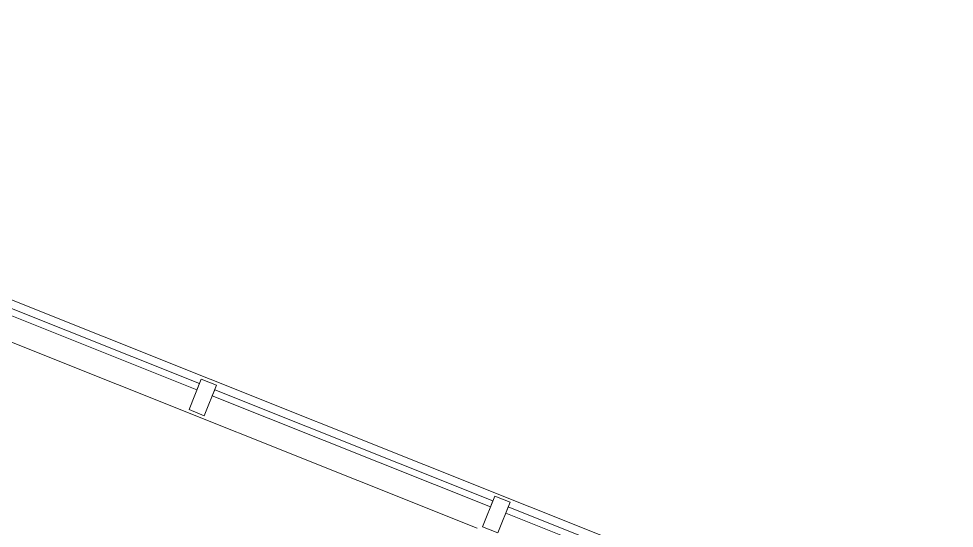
# Model space of a CAD drawing. Header units: inches. Extents: x -13 to 4331, y -638 to 2885.
# Drawn here: x 3235.2 to 3377.2, y 2122.3 to 2199.6 of the extents above; entities that cross this region are included whole.
import ezdxf

# ---------------------------------------------------------------- set-up
doc = ezdxf.new("R2010")
doc.units = ezdxf.units.IN
doc.header["$MEASUREMENT"] = 0
for name, color, linetype, lineweight in [('A-GLAZ-CURT', 52, 'Continuous', 9), ('A-GLAZ-CWMG', 51, 'Continuous', 9), ('A-WALL', 113, 'Continuous', 9), ('Chevy Chase Pavilion_3rd Floor Base_dwg', 8, 'Continuous', 9)]:
    doc.layers.add(name, color=color, linetype=linetype, lineweight=lineweight)

# ---------------------------------------------------------------- blocks, each defined once
blk = doc.blocks.new('System Panel - Glazed-5082656-FIRST FLOOR POWER _ SIGNAL')
at = {"layer": 'A-GLAZ-CURT', "lineweight": 13}
for p, q in [((22.75, 1.75), (-22.75, 1.75)), ((-22.75, 1.75), (-22.75, 0.75)), ((22.75, 0.75), (22.75, 1.75)), ((-22.75, 0.75), (22.75, 0.75))]:
    blk.add_line(p, q, dxfattribs=at)
blk = doc.blocks.new('Rectangular Mullion - 2_5_ x 5_ rectangular-5082659-FIRST FLOOR POWER _ SIGNAL')
at = {"layer": 'A-GLAZ-CWMG', "lineweight": 20}
for p, q in [((-1.25, 2.5), (1.25, 2.5)), ((-1.25, -2.5), (-1.25, 2.5)), ((1.25, 2.5), (1.25, -2.5)), ((1.25, -2.5), (-1.25, -2.5))]:
    blk.add_line(p, q, dxfattribs=at)
blk = doc.blocks.new('Chevy Chase Pavilion_3rd Floor Base_dwg-5020009-FIRST FLOOR POWER _ SIGNAL')
at = {"layer": 'A-WALL', "color": 7}
for p, q in [((2822.33, 2321.14), (3771.79, 1942.51)), ((3304.81, 2122.28), (3129.98, 2192))]:
    blk.add_line(p, q, dxfattribs=at)

msp = doc.modelspace()

# ---------------------------------------------------------------- block references
at = {"layer": 'A-GLAZ-CURT', "rotation": 338.2587309509974}
for p in [(3240.82, 2151.03), (3285.41, 2133.25), (3329.99, 2115.47)]:
    msp.add_blockref('System Panel - Glazed-5082656-FIRST FLOOR POWER _ SIGNAL', p, dxfattribs=at)
at = {"layer": 'A-GLAZ-CWMG', "extrusion": (0, 0, -1), "rotation": 201.7412690490026}
for p in [(-3263.11, 2142.14), (-3307.7, 2124.36)]:
    msp.add_blockref('Rectangular Mullion - 2_5_ x 5_ rectangular-5082659-FIRST FLOOR POWER _ SIGNAL', p, dxfattribs=at)
at = {"layer": 'Chevy Chase Pavilion_3rd Floor Base_dwg', "color": 7}
msp.add_blockref('Chevy Chase Pavilion_3rd Floor Base_dwg-5020009-FIRST FLOOR POWER _ SIGNAL', (0, 0), dxfattribs=at)

doc.saveas('drawing.dxf')
